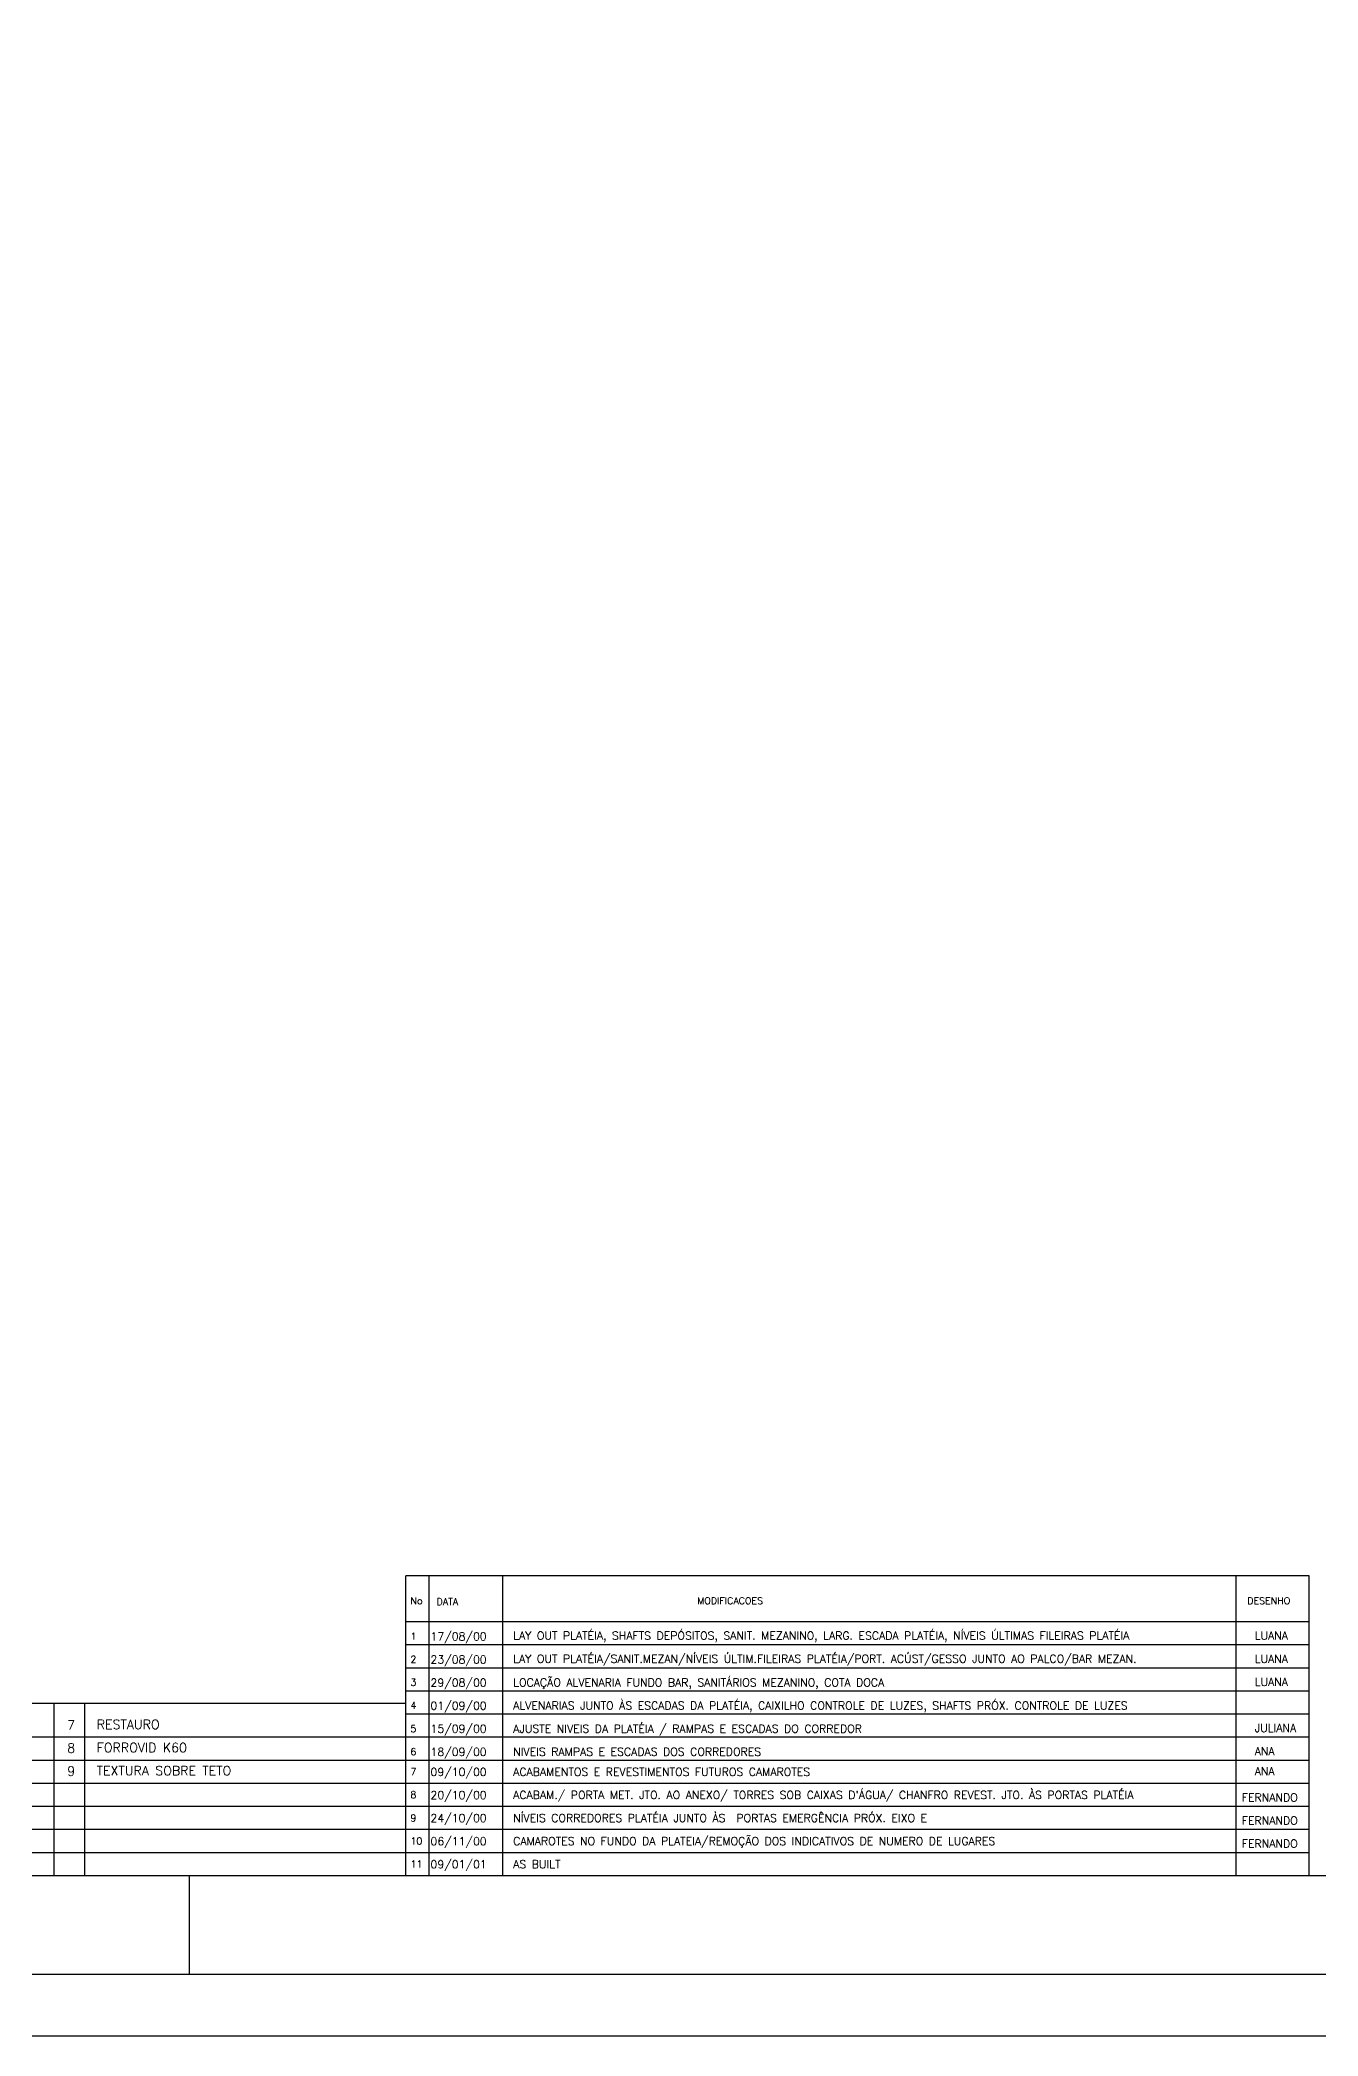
# Model space of a CAD drawing. Extents: x -14 to 107, y -33 to 53.
# Drawn here: x 66.78 to 87.54, y -33.29 to -0.86 of the extents above; entities that cross this region are included whole.
import ezdxf

# ---------------------------------------------------------------- set-up
doc = ezdxf.new("R2010")
doc.units = 0
doc.header["$LTSCALE"] = 1.5
doc.header["$MEASUREMENT"] = 0
doc.layers.add('7', color=7, linetype='CONTINUOUS')
doc.layers.add('T-FOLHA', color=7, linetype='CONTINUOUS')
doc.styles.add('REGUA-080', font='simplex', dxfattribs={"height": 0.15})
doc.styles.add('ROMANS', font='romans')

msp = doc.modelspace()

# ---------------------------------------------------------------- linework, layer by layer
at = {"layer": '7', "color": 82, "linetype": 'Continuous'}
for p, q in [((87.399, -25.8081), (72.7211, -25.8081)), ((72.7211, -27.8831), (-10.199, -27.8831)), ((67.0059, -30.6831), (67.0059, -27.8831))]:
    msp.add_line(p, q, dxfattribs=at)
at = {"layer": 'T-FOLHA', "color": 3}
for p, q in [((72.7211, -30.6831), (72.7211, -25.8081)), ((87.399, -25.8081), (72.7211, -25.8081)), ((87.399, -30.6831), (87.399, -25.8081)), ((72.7211, -30.3081), (72.7211, -27.5081))]:
    msp.add_line(p, q, dxfattribs=at)
at = {"layer": 'T-FOLHA', "color": 1}
for p, q in [((73.96, -25.8081), (72.7211, -25.8081)), ((73.0961, -25.8081), (73.0961, -30.6831)), ((74.2942, -25.8081), (74.2942, -30.6831)), ((86.2084, -25.8081), (86.2084, -30.6831)), ((87.399, -26.5581), (72.7211, -26.5581)), ((73.96, -26.5581), (72.7211, -26.5581)), ((87.399, -26.9331), (72.7211, -26.9331)), ((73.96, -26.9331), (72.7211, -26.9331)), ((87.399, -27.3081), (72.7211, -27.3081)), ((67.5059, -30.6831), (67.5059, -27.8831)), ((87.399, -27.6831), (72.7211, -27.6831)), ((87.399, -28.0581), (72.7211, -28.0581)), ((73.96, -28.0581), (72.7211, -28.0581)), ((73.585, -28.4331), (0.4859, -28.4331)), ((73.96, -28.4331), (0.8609, -28.4331)), ((87.399, -28.4331), (69.201, -28.4331)), ((73.585, -28.8081), (0.4859, -28.8081)), ((87.399, -28.8081), (69.201, -28.8081)), ((73.585, -29.1831), (0.4859, -29.1831)), ((87.399, -29.1831), (69.201, -29.1831)), ((73.585, -29.5581), (0.4859, -29.5581)), ((87.399, -29.5581), (69.201, -29.5581)), ((73.585, -29.9331), (0.4859, -29.9331)), ((87.399, -29.9331), (69.201, -29.9331)), ((73.585, -30.3081), (0.4859, -30.3081)), ((87.399, -30.3081), (69.201, -30.3081))]:
    msp.add_line(p, q, dxfattribs=at)
msp.add_lwpolyline([(-13.699, -33.2871), (-13.699, 52.8129), (107.201, 52.8129), (107.201, -33.2871)], close=True, dxfattribs=at)
at = {"layer": 'T-FOLHA', "color": 2}
msp.add_lwpolyline([(-12.699, -32.2871), (-12.699, 51.8129), (106.201, 51.8129), (106.201, -32.2871)], close=True, dxfattribs=at)
at = {"layer": 'T-FOLHA', "color": 3}
msp.add_lwpolyline([(-10.199, 50.4912), (105.201, 50.4912), (105.201, -30.6831), (-10.199, -30.6831), (-10.199, 50.4912)], dxfattribs=at)
at = {"layer": 'T-FOLHA', "color": 2}
msp.add_lwpolyline([(69.201, -30.6831), (69.201, -32.2871)], dxfattribs=at)

# ---------------------------------------------------------------- texts
at = {"layer": '7', "style": 'REGUA-080'}
for s, p in [('7', (67.2197, -28.3089)), ('RESTAURO', (67.6993, -28.3004)), ('8', (67.2197, -28.6839)), ('FORROVID K60', (67.6993, -28.6754)), ('9', (67.2197, -29.0589)), ('TEXTURA SOBRE TETO', (67.6993, -29.0504))]:
    msp.add_text(s, height=0.15, dxfattribs=at).set_placement(p)
at = {"layer": 'T-FOLHA', "color": 3, "style": 'ROMANS'}
for s, p in [('No', (72.7971, -26.2726)), ('DATA', (73.2213, -26.2855)), ('MODIFICACOES', (77.4553, -26.2726)), ('DESENHO', (86.3931, -26.2726))]:
    msp.add_text(s, height=0.1125, dxfattribs=at).set_placement(p)
at = {"layer": 'T-FOLHA', "color": 2, "style": 'ROMANS'}
for s, height, p in [('1', 0.1125, (72.7971, -26.8476)), ('17/08/00', 0.13, (73.1218, -26.8605)), ('LAY OUT PLATÉIA, SHAFTS DEPÓSITOS, SANIT. MEZANINO, LARG. ESCADA PLATÉIA, NÍVEIS ÚLTIMAS FILEIRAS PLATÉIA', 0.13, (74.466, -26.8476)), ('LUANA', 0.13, (86.514, -26.8476)), ('2', 0.1125, (72.7971, -27.2226)), ('23/08/00', 0.13, (73.1218, -27.2355)), ('LAY OUT PLATÉIA/SANIT.MEZAN/NÍVEIS ÚLTIM.FILEIRAS PLATÉIA/PORT. ACÚST/GESSO JUNTO AO PALCO/BAR MEZAN.', 0.13, (74.466, -27.2226)), ('LUANA', 0.13, (86.514, -27.2226)), ('3', 0.1125, (72.7971, -27.5976)), ('29/08/00', 0.13, (73.1218, -27.6105)), ('LOCAÇÃO ALVENARIA FUNDO BAR, SANITÁRIOS MEZANINO, COTA DOCA', 0.13, (74.466, -27.6089)), ('LOCAÇÃO ALVENARIA FUNDO BAR, SANITÁRIOS MEZANINO, COTA DOCA', 0.13, (74.466, -27.6089)), ('LUANA', 0.13, (86.514, -27.5976)), ('4', 0.1125, (72.7971, -27.9726)), ('01/09/00', 0.13, (73.1218, -27.9855)), ('ALVENARIAS JUNTO ÀS ESCADAS DA PLATÉIA, CAIXILHO CONTROLE DE LUZES, SHAFTS PRÓX. CONTROLE DE LUZES', 0.13, (74.466, -27.9839)), ('15/09/00', 0.13, (73.1218, -28.3605)), ('AJUSTE NIVEIS DA PLATÉIA / RAMPAS E ESCADAS DO CORREDOR', 0.13, (74.466, -28.3589)), ('5', 0.1125, (72.7971, -28.3476)), ('JULIANA', 0.13, (86.514, -28.3476)), ('6', 0.1125, (72.7971, -28.7226)), ('18/09/00', 0.13, (73.1218, -28.7355)), ('NIVEIS RAMPAS E ESCADAS DOS CORREDORES', 0.13, (74.466, -28.7339)), ('ANA', 0.13, (86.514, -28.7226)), ('7', 0.1125, (72.7971, -29.0489)), ('09/10/00', 0.13, (73.1218, -29.0619)), ('ACABAMENTOS E REVESTIMENTOS FUTUROS CAMAROTES', 0.13, (74.466, -29.0603)), ('ANA', 0.13, (86.514, -29.0489)), ('8', 0.1125, (72.7971, -29.4239)), ('20/10/00', 0.13, (73.1218, -29.4369)), ("ACABAM./ PORTA MET. JTO. AO ANEXO/ TORRES SOB CAIXAS D'ÁGUA/ CHANFRO REVEST. JTO. ÀS PORTAS PLATÉIA", 0.13, (74.466, -29.4353)), ('FERNANDO', 0.13, (86.3047, -29.4762)), ('9', 0.1125, (72.7971, -29.7989)), ('24/10/00', 0.13, (73.1218, -29.8119)), ('NÍVEIS CORREDORES PLATÉIA JUNTO ÀS  PORTAS EMERGÊNCIA PRÓX. EIXO E', 0.13, (74.466, -29.8103)), ('FERNANDO', 0.13, (86.3047, -29.8512)), ('10', 0.1125, (72.7971, -30.1739)), ('06/11/00', 0.13, (73.1218, -30.1869)), ('CAMAROTES NO FUNDO DA PLATEIA/REMOÇÃO DOS INDICATIVOS DE NUMERO DE LUGARES', 0.13, (74.466, -30.1853)), ('FERNANDO', 0.13, (86.3047, -30.2262)), ('11', 0.1125, (72.7971, -30.5489)), ('09/01/01', 0.13, (73.1218, -30.5619)), ('AS BUILT', 0.13, (74.466, -30.5603))]:
    msp.add_text(s, height=height, dxfattribs=at).set_placement(p)

doc.saveas('drawing.dxf')
